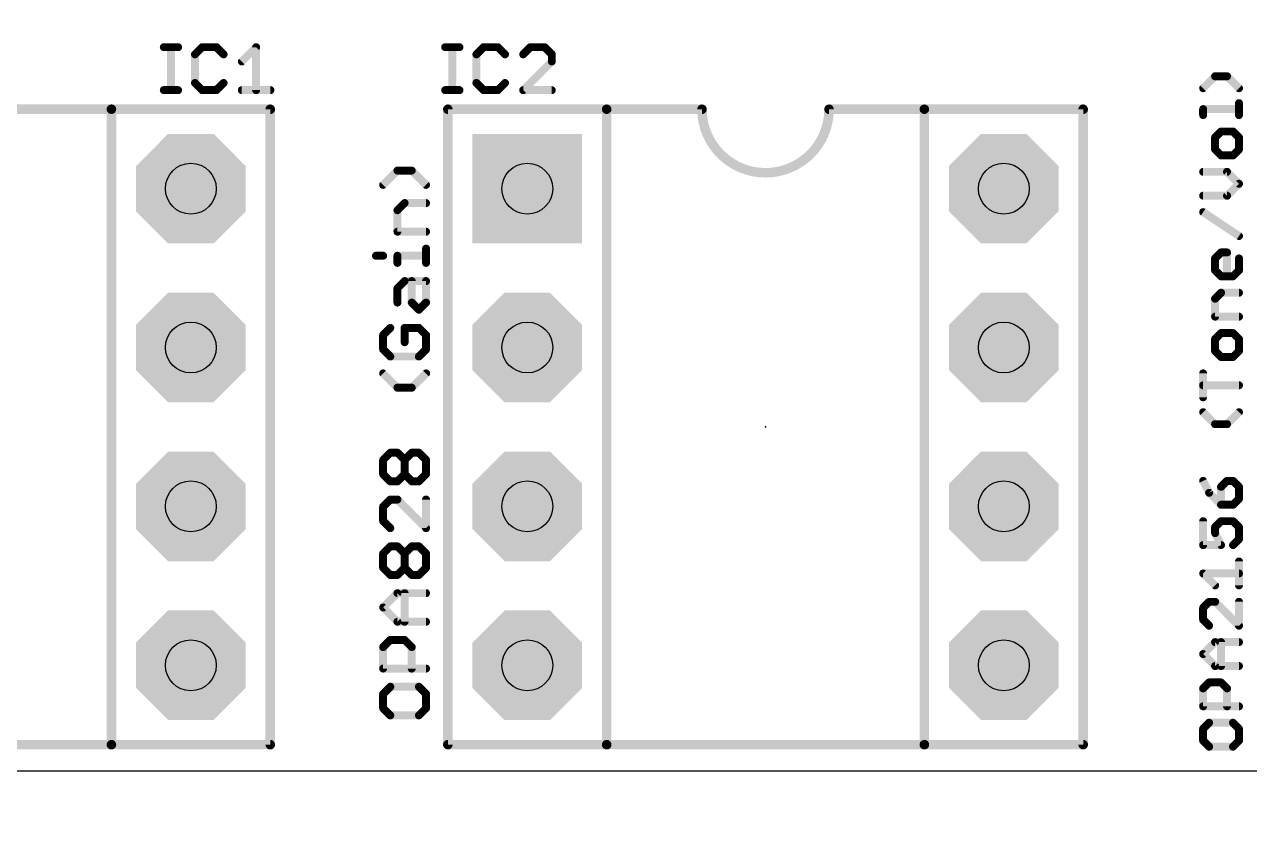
# Model space of a CAD drawing. Header units: inches. Extents: x -5 to 142, y -3 to 122.
# Drawn here: x 57.15 to 76.74, y 33.48 to 46.43 of the extents above; entities that cross this region are included whole.
import ezdxf

# ---------------------------------------------------------------- set-up
doc = ezdxf.new("R2010")
doc.units = ezdxf.units.IN
doc.header["$MEASUREMENT"] = 0
for name, color, linetype in [('17', 82, 'Continuous'), ('20', 7, 'Continuous'), ('21', 253, 'Continuous'), ('23', 7, 'Continuous'), ('25', 253, 'Continuous'), ('27', 253, 'Continuous'), ('29', 253, 'Continuous'), ('44', 253, 'Continuous')]:
    doc.layers.add(name, color=color, linetype=linetype)

# ---------------------------------------------------------------- blocks, each defined once
blk = doc.blocks.new('OCTAGONP')
at = {"const_width": 0.5}
blk.add_lwpolyline([(-0.25, -0.1036), (-0.25, 0.1036), (-0.1036, 0.25), (0.1036, 0.25), (0.25, 0.1036), (0.25, -0.1036), (0.1036, -0.25), (-0.1036, -0.25), (-0.25, -0.1036), (-0.25, 0.1036)], dxfattribs=at)
blk = doc.blocks.new('SQUAREP')
blk.add_solid([(-0.5, -0.5), (0.5, -0.5), (-0.5, 0.5), (0.5, 0.5)])

msp = doc.modelspace()

# ---------------------------------------------------------------- linework, layer by layer
msp.add_lwpolyline([(137, 106.5), (128, 106.5), (128, 85.5), (109.5, 85.5), (109.5, 80.5), (2, 80.5), (2, 34.5), (127, 34.5), (127, 9.5), (137, 9.5), (137, 34.5), (137, 80.5), (137, 85.5)], close=True)
at = {"layer": '20'}
msp.add_line((2, 34.5), (127, 34.5), dxfattribs=at)
at = {"layer": '21', "const_width": 0.1524}
for points in [[(58.54, 45.08), (57.016, 45.08)], [(61.08, 45.08), (58.54, 45.08)], [(58.54, 45.08), (58.54, 34.92)], [(61.08, 34.92), (61.08, 45.08)], [(63.92, 45.08), (63.92, 34.92)], [(63.92, 45.08), (66.46, 45.08)], [(66.46, 45.08), (66.46, 34.92)], [(66.46, 45.08), (67.984, 45.08)], [(71.54, 45.08), (70.016, 45.08)], [(74.08, 45.08), (71.54, 45.08)], [(71.54, 45.08), (71.54, 34.92)], [(74.08, 34.92), (74.08, 45.08)], [(58.54, 34.92), (53.46, 34.92)], [(61.08, 34.92), (58.54, 34.92)], [(66.46, 34.92), (63.92, 34.92)], [(71.54, 34.92), (66.46, 34.92)], [(74.08, 34.92), (71.54, 34.92)]]:
    msp.add_lwpolyline(points, dxfattribs=at)
at = {"layer": '21'}
for points, const_width in [([(58.54, 45.1181, 1), (58.54, 45.0419)], 0.0762), ([(58.5781, 45.08, 1), (58.5019, 45.08)], 0.0762), ([(58.54, 45.0419, 1), (58.54, 45.1181)], 0.0762), ([(61.1181, 45.08, 1), (61.0419, 45.08)], 0.0762), ([(61.08, 45.0419, 1), (61.08, 45.1181)], 0.0762), ([(63.9581, 45.08, 1), (63.8819, 45.08)], 0.0762), ([(63.92, 45.1181, 1), (63.92, 45.0419)], 0.0762), ([(66.4981, 45.08, 1), (66.4219, 45.08)], 0.0762), ([(66.46, 45.1181, 1), (66.46, 45.0419)], 0.0762), ([(66.46, 45.0419, 1), (66.46, 45.1181)], 0.0762), ([(67.984, 45.08, 1), (70.016, 45.08)], 0.1524), ([(68.0221, 45.08, 1), (67.9459, 45.08)], 0.0762), ([(67.984, 45.0419, 1), (67.984, 45.1181)], 0.0762), ([(70.0541, 45.08, 1), (69.9779, 45.08)], 0.0762), ([(70.016, 45.1181, 1), (70.016, 45.0419)], 0.0762), ([(71.54, 45.1181, 1), (71.54, 45.0419)], 0.0762), ([(71.5781, 45.08, 1), (71.5019, 45.08)], 0.0762), ([(71.54, 45.0419, 1), (71.54, 45.1181)], 0.0762), ([(74.1181, 45.08, 1), (74.0419, 45.08)], 0.0762), ([(74.08, 45.0419, 1), (74.08, 45.1181)], 0.0762), ([(58.54, 34.9581, 1), (58.54, 34.8819)], 0.0762), ([(58.5019, 34.92, 1), (58.5781, 34.92)], 0.0762), ([(58.54, 34.8819, 1), (58.54, 34.9581)], 0.0762), ([(61.0419, 34.92, 1), (61.1181, 34.92)], 0.0762), ([(61.08, 34.8819, 1), (61.08, 34.9581)], 0.0762), ([(63.92, 34.9581, 1), (63.92, 34.8819)], 0.0762), ([(63.8819, 34.92, 1), (63.9581, 34.92)], 0.0762), ([(66.46, 34.9581, 1), (66.46, 34.8819)], 0.0762), ([(66.4219, 34.92, 1), (66.4981, 34.92)], 0.0762), ([(66.46, 34.8819, 1), (66.46, 34.9581)], 0.0762), ([(71.54, 34.9581, 1), (71.54, 34.8819)], 0.0762), ([(71.5019, 34.92, 1), (71.5781, 34.92)], 0.0762), ([(71.54, 34.8819, 1), (71.54, 34.9581)], 0.0762), ([(74.0419, 34.92, 1), (74.1181, 34.92)], 0.0762), ([(74.08, 34.8819, 1), (74.08, 34.9581)], 0.0762)]:
    msp.add_lwpolyline(points, format="xyb", dxfattribs=dict(at, const_width=const_width))
at = {"layer": '23'}
msp.add_point((69, 40), dxfattribs=at)
at = {"layer": '25', "const_width": 0.127}
for points in [[(59.3777, 46.0721), (59.6065, 46.0721)], [(59.4921, 45.3857), (59.4921, 46.0721)], [(59.9911, 46.0721), (59.8767, 45.9577)], [(60.2199, 46.0721), (59.9911, 46.0721)], [(60.3343, 45.9577), (60.2199, 46.0721)], [(60.6251, 45.8433), (60.8539, 46.0721)], [(60.8539, 46.0721), (60.8539, 45.3857)], [(63.8777, 46.0721), (64.1065, 46.0721)], [(63.9921, 45.3857), (63.9921, 46.0721)], [(64.4911, 46.0721), (64.3767, 45.9577)], [(64.7199, 46.0721), (64.4911, 46.0721)], [(64.8343, 45.9577), (64.7199, 46.0721)], [(65.2395, 46.0721), (65.1251, 45.9577)], [(65.4683, 46.0721), (65.2395, 46.0721)], [(65.5827, 45.9577), (65.4683, 46.0721)], [(59.8767, 45.9577), (59.8767, 45.5001)], [(64.3767, 45.9577), (64.3767, 45.5001)], [(65.1251, 45.3857), (65.5827, 45.8433)], [(65.5827, 45.8433), (65.5827, 45.9577)], [(59.3777, 45.3857), (59.6065, 45.3857)], [(59.8767, 45.5001), (59.9911, 45.3857)], [(59.9911, 45.3857), (60.2199, 45.3857)], [(60.2199, 45.3857), (60.3343, 45.5001)], [(60.6251, 45.3857), (61.0827, 45.3857)], [(63.8777, 45.3857), (64.1065, 45.3857)], [(64.3767, 45.5001), (64.4911, 45.3857)], [(64.4911, 45.3857), (64.7199, 45.3857)], [(64.7199, 45.3857), (64.8343, 45.5001)], [(65.5827, 45.3857), (65.1251, 45.3857)]]:
    msp.add_lwpolyline(points, dxfattribs=at)
at = {"layer": '25', "const_width": 0.0635}
for points in [[(59.3777, 46.1038, 1), (59.3777, 46.0403)], [(59.5239, 46.0721, 1), (59.4604, 46.0721)], [(59.6065, 46.0403, 1), (59.6065, 46.1038)], [(59.9911, 46.1038, 1), (59.9911, 46.0403)], [(60.0135, 46.0496, 1), (59.9686, 46.0945)], [(60.2423, 46.0945, 1), (60.1974, 46.0496)], [(60.2199, 46.0403, 1), (60.2199, 46.1038)], [(60.8856, 46.0721, 1), (60.8221, 46.0721)], [(60.8763, 46.0496, 1), (60.8314, 46.0945)], [(63.8777, 46.1038, 1), (63.8777, 46.0403)], [(64.0239, 46.0721, 1), (63.9604, 46.0721)], [(64.1065, 46.0403, 1), (64.1065, 46.1038)], [(64.4911, 46.1038, 1), (64.4911, 46.0403)], [(64.5135, 46.0496, 1), (64.4686, 46.0945)], [(64.7423, 46.0945, 1), (64.6974, 46.0496)], [(64.7199, 46.0403, 1), (64.7199, 46.1038)], [(65.2395, 46.1038, 1), (65.2395, 46.0403)], [(65.2619, 46.0496, 1), (65.217, 46.0945)], [(65.4907, 46.0945, 1), (65.4458, 46.0496)], [(65.4683, 46.0403, 1), (65.4683, 46.1038)], [(59.9084, 45.9577, 1), (59.8449, 45.9577)], [(59.8542, 45.9801, 1), (59.8991, 45.9352)], [(60.3118, 45.9352, 1), (60.3567, 45.9801)], [(60.6026, 45.8657, 1), (60.6475, 45.8208)], [(64.4084, 45.9577, 1), (64.3449, 45.9577)], [(64.3542, 45.9801, 1), (64.3991, 45.9352)], [(64.8118, 45.9352, 1), (64.8567, 45.9801)], [(65.1026, 45.9801, 1), (65.1475, 45.9352)], [(65.6144, 45.9577, 1), (65.5509, 45.9577)], [(65.5509, 45.8433, 1), (65.6144, 45.8433)], [(65.5602, 45.9352, 1), (65.6051, 45.9801)], [(65.6051, 45.8208, 1), (65.5602, 45.8657)], [(59.3777, 45.4175, 1), (59.3777, 45.3539)], [(59.6065, 45.3539, 1), (59.6065, 45.4175)], [(59.8449, 45.5001, 1), (59.9084, 45.5001)], [(59.8991, 45.5225, 1), (59.8542, 45.4776)], [(59.9911, 45.4175, 1), (59.9911, 45.3539)], [(60.2199, 45.3539, 1), (60.2199, 45.4175)], [(60.3567, 45.4776, 1), (60.3118, 45.5225)], [(60.6251, 45.4175, 1), (60.6251, 45.3539)], [(61.0827, 45.3539, 1), (61.0827, 45.4175)], [(63.8777, 45.4175, 1), (63.8777, 45.3539)], [(64.1065, 45.3539, 1), (64.1065, 45.4175)], [(64.3449, 45.5001, 1), (64.4084, 45.5001)], [(64.3991, 45.5225, 1), (64.3542, 45.4776)], [(64.4911, 45.4175, 1), (64.4911, 45.3539)], [(64.7199, 45.3539, 1), (64.7199, 45.4175)], [(64.8567, 45.4776, 1), (64.8118, 45.5225)], [(65.1251, 45.4175, 1), (65.1251, 45.3539)], [(65.5827, 45.3539, 1), (65.5827, 45.4175)], [(59.4604, 45.3857, 1), (59.5239, 45.3857)], [(59.9686, 45.3632, 1), (60.0135, 45.4082)], [(60.1974, 45.4082, 1), (60.2423, 45.3632)], [(60.8221, 45.3857, 1), (60.8856, 45.3857)], [(63.9604, 45.3857, 1), (64.0239, 45.3857)], [(64.4686, 45.3632, 1), (64.5135, 45.4082)], [(64.6974, 45.4082, 1), (64.7423, 45.3632)], [(65.1026, 45.4082, 1), (65.1475, 45.3632)]]:
    msp.add_lwpolyline(points, format="xyb", dxfattribs=at)
at = {"layer": '27', "const_width": 0.127}
for points in [[(76.1892, 45.6073), (75.998, 45.4162)], [(76.3803, 45.6073), (76.1892, 45.6073)], [(76.5715, 45.4162), (76.3803, 45.6073)], [(75.998, 44.9865), (75.998, 45.082)], [(75.998, 45.082), (76.5715, 45.082)], [(76.5715, 44.9865), (76.5715, 45.1776)], [(76.2848, 44.7242), (76.1892, 44.6286)], [(76.1892, 44.6286), (76.1892, 44.4375)], [(76.4759, 44.7242), (76.2848, 44.7242)], [(76.5715, 44.6286), (76.4759, 44.7242)], [(76.5715, 44.4375), (76.5715, 44.6286)], [(76.1892, 44.4375), (76.2848, 44.3419)], [(76.4759, 44.3419), (76.5715, 44.4375)], [(76.2848, 44.3419), (76.4759, 44.3419)], [(63.1139, 44.0993), (62.8851, 43.8705)], [(63.3427, 44.0993), (63.1139, 44.0993)], [(63.5715, 43.8705), (63.3427, 44.0993)], [(76.3803, 44.0797), (75.998, 44.0797)], [(76.5715, 43.8885), (76.3803, 44.0797)], [(76.3803, 43.6974), (76.5715, 43.8885)], [(75.998, 43.6974), (76.3803, 43.6974)], [(63.1139, 43.4653), (63.2283, 43.5797)], [(63.1139, 43.1221), (63.1139, 43.4653)], [(63.2283, 43.5797), (63.5715, 43.5797)], [(76.5715, 43.0528), (75.998, 43.4351)], [(63.5715, 43.1221), (63.1139, 43.1221)], [(63.5715, 42.6232), (63.5715, 42.852)], [(62.7707, 42.7376), (62.8851, 42.7376)], [(63.1139, 42.6232), (63.1139, 42.7376)], [(63.1139, 42.7376), (63.5715, 42.7376)], [(76.1892, 42.695), (76.2848, 42.7906)], [(76.1892, 42.5038), (76.1892, 42.695)], [(76.2848, 42.7906), (76.3803, 42.7906)], [(76.3803, 42.7906), (76.3803, 42.4083)], [(76.5715, 42.695), (76.5715, 42.5038)], [(76.2848, 42.4083), (76.1892, 42.5038)], [(76.5715, 42.5038), (76.4759, 42.4083)], [(63.1139, 42.218), (63.2283, 42.3324)], [(63.2283, 42.3324), (63.5715, 42.3324)], [(63.3427, 41.9892), (63.3427, 42.3324)], [(63.5715, 42.3324), (63.5715, 41.9892)], [(76.4759, 42.4083), (76.2848, 42.4083)], [(63.1139, 41.9892), (63.1139, 42.218)], [(76.1892, 42.0504), (76.2848, 42.146)], [(76.2848, 42.146), (76.5715, 42.146)], [(63.4571, 41.8748), (63.3427, 41.9892)], [(63.5715, 41.9892), (63.4571, 41.8748)], [(76.1892, 41.7637), (76.1892, 42.0504)], [(76.5715, 41.7637), (76.1892, 41.7637)], [(62.9995, 41.5839), (62.8851, 41.4695)], [(62.8851, 41.4695), (62.8851, 41.2408)], [(63.4571, 41.5839), (63.2283, 41.5839)], [(63.2283, 41.5839), (63.2283, 41.3551)], [(63.5715, 41.4695), (63.4571, 41.5839)], [(63.5715, 41.2408), (63.5715, 41.4695)], [(76.2848, 41.5015), (76.1892, 41.4059)], [(76.4759, 41.5015), (76.2848, 41.5015)], [(76.5715, 41.4059), (76.4759, 41.5015)], [(76.1892, 41.4059), (76.1892, 41.2147)], [(76.5715, 41.2147), (76.5715, 41.4059)], [(62.8851, 41.2408), (62.9995, 41.1264)], [(62.9995, 41.1264), (63.4571, 41.1264)], [(63.4571, 41.1264), (63.5715, 41.2408)], [(76.1892, 41.2147), (76.2848, 41.1192)], [(76.2848, 41.1192), (76.4759, 41.1192)], [(76.4759, 41.1192), (76.5715, 41.2147)], [(63.1139, 40.6274), (62.8851, 40.8562)], [(63.5715, 40.8562), (63.3427, 40.6274)], [(75.998, 40.4746), (75.998, 40.8569)], [(63.3427, 40.6274), (63.1139, 40.6274)], [(76.5715, 40.6658), (75.998, 40.6658)], [(76.1892, 40.0449), (75.998, 40.2361)], [(76.5715, 40.2361), (76.3803, 40.0449)], [(76.3803, 40.0449), (76.1892, 40.0449)], [(62.8851, 39.4738), (62.9995, 39.5882)], [(62.9995, 39.5882), (63.1139, 39.5882)], [(63.1139, 39.5882), (63.2283, 39.4738)], [(63.2283, 39.4738), (63.3427, 39.5882)], [(63.3427, 39.5882), (63.4571, 39.5882)], [(63.4571, 39.5882), (63.5715, 39.4738)], [(62.8851, 39.245), (62.8851, 39.4738)], [(63.2283, 39.245), (63.2283, 39.4738)], [(63.5715, 39.4738), (63.5715, 39.245)], [(62.9995, 39.1306), (62.8851, 39.245)], [(63.1139, 39.1306), (62.9995, 39.1306)], [(63.2283, 39.245), (63.1139, 39.1306)], [(63.3427, 39.1306), (63.2283, 39.245)], [(63.4571, 39.1306), (63.3427, 39.1306)], [(63.5715, 39.245), (63.4571, 39.1306)], [(75.998, 39.1381), (76.0936, 38.947)], [(76.3803, 39.1381), (76.2848, 39.0425)], [(76.4759, 39.1381), (76.3803, 39.1381)], [(76.5715, 39.0425), (76.4759, 39.1381)], [(76.0936, 38.947), (76.2848, 38.7558)], [(76.2848, 39.0425), (76.2848, 38.7558)], [(76.5715, 38.8514), (76.5715, 39.0425)], [(62.9995, 38.8398), (62.8851, 38.7254)], [(62.8851, 38.7254), (62.8851, 38.4966)], [(63.1139, 38.8398), (62.9995, 38.8398)], [(63.5715, 38.3822), (63.1139, 38.8398)], [(63.5715, 38.8398), (63.5715, 38.3822)], [(76.2848, 38.7558), (76.4759, 38.7558)], [(76.4759, 38.7558), (76.5715, 38.8514)], [(62.8851, 38.4966), (62.9995, 38.3822)], [(75.998, 38.4936), (75.998, 38.1113)], [(76.1892, 38.398), (76.2848, 38.4936)], [(76.1892, 38.3024), (76.1892, 38.398)], [(76.2848, 38.4936), (76.4759, 38.4936)], [(76.4759, 38.4936), (76.5715, 38.398)], [(76.5715, 38.398), (76.5715, 38.2068)], [(76.2848, 38.1113), (76.1892, 38.3024)], [(76.5715, 38.2068), (76.4759, 38.1113)], [(62.8851, 37.9769), (62.9995, 38.0913)], [(62.8851, 37.7481), (62.8851, 37.9769)], [(62.9995, 38.0913), (63.1139, 38.0913)], [(63.1139, 38.0913), (63.2283, 37.9769)], [(63.2283, 37.9769), (63.3427, 38.0913)], [(63.2283, 37.7481), (63.2283, 37.9769)], [(63.3427, 38.0913), (63.4571, 38.0913)], [(63.4571, 38.0913), (63.5715, 37.9769)], [(63.5715, 37.9769), (63.5715, 37.7481)], [(75.998, 38.1113), (76.2848, 38.1113)], [(62.9995, 37.6337), (62.8851, 37.7481)], [(63.2283, 37.7481), (63.1139, 37.6337)], [(63.3427, 37.6337), (63.2283, 37.7481)], [(63.5715, 37.7481), (63.4571, 37.6337)], [(76.5715, 37.4667), (76.5715, 37.849)], [(63.1139, 37.6337), (62.9995, 37.6337)], [(63.4571, 37.6337), (63.3427, 37.6337)], [(76.1892, 37.4667), (75.998, 37.6579)], [(75.998, 37.6579), (76.5715, 37.6579)], [(62.8851, 37.1141), (63.1139, 37.3429)], [(63.1139, 37.3429), (63.5715, 37.3429)], [(63.2283, 36.8853), (63.2283, 37.3429)], [(76.0936, 37.2045), (75.998, 37.1089)], [(76.1892, 37.2045), (76.0936, 37.2045)], [(76.5715, 36.8222), (76.1892, 37.2045)], [(76.5715, 37.2045), (76.5715, 36.8222)], [(63.1139, 36.8853), (62.8851, 37.1141)], [(75.998, 37.1089), (75.998, 36.9177)], [(63.5715, 36.8853), (63.1139, 36.8853)], [(75.998, 36.9177), (76.0936, 36.8222)], [(62.8851, 36.4801), (62.9995, 36.5945)], [(62.9995, 36.5945), (63.2283, 36.5945)], [(63.2283, 36.5945), (63.3427, 36.4801)], [(62.8851, 36.1369), (62.8851, 36.4801)], [(63.3427, 36.4801), (63.3427, 36.1369)], [(75.998, 36.3688), (76.1892, 36.5599)], [(76.1892, 36.5599), (76.5715, 36.5599)], [(76.2848, 36.1776), (76.2848, 36.5599)], [(76.1892, 36.1776), (75.998, 36.3688)], [(76.5715, 36.1776), (76.1892, 36.1776)], [(63.5715, 36.1369), (62.8851, 36.1369)], [(62.9995, 35.8461), (62.8851, 35.7317)], [(63.4571, 35.8461), (62.9995, 35.8461)], [(63.5715, 35.7317), (63.4571, 35.8461)], [(75.998, 35.8198), (76.0936, 35.9154)], [(75.998, 35.5331), (75.998, 35.8198)], [(76.0936, 35.9154), (76.2848, 35.9154)], [(76.2848, 35.9154), (76.3803, 35.8198)], [(76.3803, 35.8198), (76.3803, 35.5331)], [(62.8851, 35.7317), (62.8851, 35.5029)], [(63.5715, 35.5029), (63.5715, 35.7317)], [(62.8851, 35.5029), (62.9995, 35.3885)], [(63.4571, 35.3885), (63.5715, 35.5029)], [(76.5715, 35.5331), (75.998, 35.5331)], [(62.9995, 35.3885), (63.4571, 35.3885)], [(76.0936, 35.2708), (75.998, 35.1752)], [(76.4759, 35.2708), (76.0936, 35.2708)], [(76.5715, 35.1752), (76.4759, 35.2708)], [(75.998, 35.1752), (75.998, 34.9841)], [(76.5715, 34.9841), (76.5715, 35.1752)], [(75.998, 34.9841), (76.0936, 34.8885)], [(76.0936, 34.8885), (76.4759, 34.8885)], [(76.4759, 34.8885), (76.5715, 34.9841)]]:
    msp.add_lwpolyline(points, dxfattribs=at)
at = {"layer": '27', "const_width": 0.0635}
for points in [[(76.1892, 45.6391, 1), (76.1892, 45.5756)], [(76.2116, 45.5849, 1), (76.1667, 45.6298)], [(76.4028, 45.6298, 1), (76.3579, 45.5849)], [(76.3803, 45.5756, 1), (76.3803, 45.6391)], [(75.9756, 45.4386, 1), (76.0205, 45.3937)], [(76.549, 45.3937, 1), (76.594, 45.4386)], [(75.998, 45.1138, 1), (75.998, 45.0503)], [(76.0298, 45.082, 1), (75.9663, 45.082)], [(76.6033, 45.1776, 1), (76.5397, 45.1776)], [(76.5715, 45.0503, 1), (76.5715, 45.1138)], [(75.9663, 44.9865, 1), (76.0298, 44.9865)], [(76.5397, 44.9865, 1), (76.6033, 44.9865)], [(76.2209, 44.6286, 1), (76.1574, 44.6286)], [(76.1667, 44.6511, 1), (76.2116, 44.6062)], [(76.2848, 44.756, 1), (76.2848, 44.6925)], [(76.3072, 44.7018, 1), (76.2623, 44.7467)], [(76.4984, 44.7467, 1), (76.4535, 44.7018)], [(76.4759, 44.6925, 1), (76.4759, 44.756)], [(76.6033, 44.6286, 1), (76.5397, 44.6286)], [(76.549, 44.6062, 1), (76.594, 44.6511)], [(76.1574, 44.4375, 1), (76.2209, 44.4375)], [(76.2116, 44.4599, 1), (76.1667, 44.415)], [(76.5397, 44.4375, 1), (76.6033, 44.4375)], [(76.594, 44.415, 1), (76.549, 44.4599)], [(76.2848, 44.3737, 1), (76.2848, 44.3102)], [(76.2623, 44.3194, 1), (76.3072, 44.3644)], [(76.4535, 44.3644, 1), (76.4984, 44.3194)], [(76.4759, 44.3102, 1), (76.4759, 44.3737)], [(63.1139, 44.1311, 1), (63.1139, 44.0676)], [(63.1364, 44.0769, 1), (63.0915, 44.1218)], [(63.3652, 44.1218, 1), (63.3203, 44.0769)], [(63.3427, 44.0676, 1), (63.3427, 44.1311)], [(75.998, 44.1114, 1), (75.998, 44.0479)], [(76.4028, 44.1021, 1), (76.3579, 44.0572)], [(76.3803, 44.0479, 1), (76.3803, 44.1114)], [(62.8627, 43.893, 1), (62.9076, 43.8481)], [(63.549, 43.8481, 1), (63.594, 43.893)], [(76.594, 43.8661, 1), (76.549, 43.911)], [(76.549, 43.8661, 1), (76.594, 43.911)], [(75.998, 43.7291, 1), (75.998, 43.6656)], [(76.3579, 43.7198, 1), (76.4028, 43.6749)], [(76.3803, 43.6656, 1), (76.3803, 43.7291)], [(63.1457, 43.4653, 1), (63.0822, 43.4653)], [(63.0915, 43.4878, 1), (63.1364, 43.4429)], [(63.2283, 43.6115, 1), (63.2283, 43.548)], [(63.2508, 43.5573, 1), (63.2059, 43.6022)], [(63.5715, 43.548, 1), (63.5715, 43.6115)], [(76.0156, 43.4615, 1), (75.9804, 43.4087)], [(63.1139, 43.1539, 1), (63.1139, 43.0904)], [(63.0822, 43.1221, 1), (63.1457, 43.1221)], [(63.5715, 43.0904, 1), (63.5715, 43.1539)], [(76.5539, 43.0264, 1), (76.5891, 43.0792)], [(63.6033, 42.852, 1), (63.5397, 42.852)], [(62.7707, 42.7693, 1), (62.7707, 42.7058)], [(62.8851, 42.7058, 1), (62.8851, 42.7693)], [(63.1457, 42.7376, 1), (63.0822, 42.7376)], [(63.1139, 42.7693, 1), (63.1139, 42.7058)], [(63.5715, 42.7058, 1), (63.5715, 42.7693)], [(76.2209, 42.695, 1), (76.1574, 42.695)], [(76.1667, 42.7174, 1), (76.2116, 42.6725)], [(76.2848, 42.8223, 1), (76.2848, 42.7588)], [(76.3072, 42.7681, 1), (76.2623, 42.813)], [(76.4121, 42.7906, 1), (76.3486, 42.7906)], [(76.3803, 42.7588, 1), (76.3803, 42.8223)], [(76.6033, 42.695, 1), (76.5397, 42.695)], [(63.0822, 42.6232, 1), (63.1457, 42.6232)], [(63.5397, 42.6232, 1), (63.6033, 42.6232)], [(76.1574, 42.5038, 1), (76.2209, 42.5038)], [(76.2116, 42.5263, 1), (76.1667, 42.4814)], [(76.5397, 42.5038, 1), (76.6033, 42.5038)], [(76.594, 42.4814, 1), (76.549, 42.5263)], [(63.2283, 42.3641, 1), (63.2283, 42.3006)], [(63.2508, 42.3099, 1), (63.2059, 42.3548)], [(63.3745, 42.3324, 1), (63.311, 42.3324)], [(63.6033, 42.3324, 1), (63.5397, 42.3324)], [(63.5715, 42.3006, 1), (63.5715, 42.3641)], [(76.2848, 42.44, 1), (76.2848, 42.3765)], [(76.2623, 42.3858, 1), (76.3072, 42.4307)], [(76.3486, 42.4083, 1), (76.4121, 42.4083)], [(76.4535, 42.4307, 1), (76.4984, 42.3858)], [(76.4759, 42.3765, 1), (76.4759, 42.44)], [(63.1457, 42.218, 1), (63.0822, 42.218)], [(63.0915, 42.2404, 1), (63.1364, 42.1955)], [(76.2848, 42.1778, 1), (76.2848, 42.1143)], [(76.3072, 42.1236, 1), (76.2623, 42.1685)], [(76.5715, 42.1143, 1), (76.5715, 42.1778)], [(63.0822, 41.9892, 1), (63.1457, 41.9892)], [(63.311, 41.9892, 1), (63.3745, 41.9892)], [(63.3652, 42.0116, 1), (63.3203, 41.9667)], [(63.4347, 41.8972, 1), (63.4796, 41.8523)], [(63.4347, 41.8523, 1), (63.4796, 41.8972)], [(63.5397, 41.9892, 1), (63.6033, 41.9892)], [(63.594, 41.9667, 1), (63.549, 42.0116)], [(76.2209, 42.0504, 1), (76.1574, 42.0504)], [(76.1667, 42.0729, 1), (76.2116, 42.028)], [(76.1574, 41.7637, 1), (76.2209, 41.7637)], [(76.1892, 41.7954, 1), (76.1892, 41.732)], [(76.5715, 41.732, 1), (76.5715, 41.7954)], [(62.9169, 41.4695, 1), (62.8534, 41.4695)], [(63.022, 41.5615, 1), (62.9771, 41.6064)], [(63.2283, 41.6157, 1), (63.2283, 41.5522)], [(63.2601, 41.5839, 1), (63.1966, 41.5839)], [(63.4796, 41.6064, 1), (63.4347, 41.5615)], [(63.4571, 41.5522, 1), (63.4571, 41.6157)], [(63.6033, 41.4695, 1), (63.5397, 41.4695)], [(76.2848, 41.5332, 1), (76.2848, 41.4697)], [(76.3072, 41.479, 1), (76.2623, 41.5239)], [(76.4984, 41.5239, 1), (76.4535, 41.479)], [(76.4759, 41.4697, 1), (76.4759, 41.5332)], [(62.8627, 41.492, 1), (62.9076, 41.4471)], [(63.1966, 41.3551, 1), (63.2601, 41.3551)], [(63.549, 41.4471, 1), (63.594, 41.492)], [(76.2209, 41.4059, 1), (76.1574, 41.4059)], [(76.1667, 41.4283, 1), (76.2116, 41.3834)], [(76.6033, 41.4059, 1), (76.5397, 41.4059)], [(76.549, 41.3834, 1), (76.594, 41.4283)], [(62.8534, 41.2408, 1), (62.9169, 41.2408)], [(62.9076, 41.2632, 1), (62.8627, 41.2183)], [(62.9995, 41.1581, 1), (62.9995, 41.0946)], [(62.9771, 41.1039, 1), (63.022, 41.1488)], [(63.4347, 41.1488, 1), (63.4796, 41.1039)], [(63.4571, 41.0946, 1), (63.4571, 41.1581)], [(63.5397, 41.2408, 1), (63.6033, 41.2408)], [(63.594, 41.2183, 1), (63.549, 41.2632)], [(76.1574, 41.2147, 1), (76.2209, 41.2147)], [(76.2116, 41.2372, 1), (76.1667, 41.1923)], [(76.2848, 41.1509, 1), (76.2848, 41.0874)], [(76.2623, 41.0967, 1), (76.3072, 41.1416)], [(76.4535, 41.1416, 1), (76.4984, 41.0967)], [(76.4759, 41.0874, 1), (76.4759, 41.1509)], [(76.5397, 41.2147, 1), (76.6033, 41.2147)], [(76.594, 41.1923, 1), (76.549, 41.2372)], [(62.9076, 40.8787, 1), (62.8627, 40.8338)], [(63.594, 40.8338, 1), (63.549, 40.8787)], [(76.0298, 40.8569, 1), (75.9663, 40.8569)], [(63.1139, 40.6592, 1), (63.1139, 40.5957)], [(63.0915, 40.605, 1), (63.1364, 40.6499)], [(63.3203, 40.6499, 1), (63.3652, 40.605)], [(63.3427, 40.5957, 1), (63.3427, 40.6592)], [(75.998, 40.6975, 1), (75.998, 40.634)], [(76.5715, 40.634, 1), (76.5715, 40.6975)], [(75.9663, 40.4746, 1), (76.0298, 40.4746)], [(76.0205, 40.2585, 1), (75.9756, 40.2136)], [(76.594, 40.2136, 1), (76.549, 40.2585)], [(76.1892, 40.0766, 1), (76.1892, 40.0132)], [(76.1667, 40.0224, 1), (76.2116, 40.0674)], [(76.3579, 40.0674, 1), (76.4028, 40.0224)], [(76.3803, 40.0132, 1), (76.3803, 40.0766)], [(62.9995, 39.6199, 1), (62.9995, 39.5564)], [(63.022, 39.5657, 1), (62.9771, 39.6106)], [(63.1364, 39.6106, 1), (63.0915, 39.5657)], [(63.1139, 39.5564, 1), (63.1139, 39.6199)], [(63.3427, 39.6199, 1), (63.3427, 39.5564)], [(63.3652, 39.5657, 1), (63.3203, 39.6106)], [(63.4796, 39.6106, 1), (63.4347, 39.5657)], [(63.4571, 39.5564, 1), (63.4571, 39.6199)], [(62.9169, 39.4738, 1), (62.8534, 39.4738)], [(62.8627, 39.4962, 1), (62.9076, 39.4513)], [(63.2601, 39.4738, 1), (63.1966, 39.4738)], [(63.2059, 39.4962, 1), (63.2508, 39.4513)], [(63.2059, 39.4513, 1), (63.2508, 39.4962)], [(63.6033, 39.4738, 1), (63.5397, 39.4738)], [(63.549, 39.4513, 1), (63.594, 39.4962)], [(62.8534, 39.245, 1), (62.9169, 39.245)], [(62.9076, 39.2674, 1), (62.8627, 39.2225)], [(62.9995, 39.1623, 1), (62.9995, 39.0988)], [(62.9771, 39.1081, 1), (63.022, 39.153)], [(63.0915, 39.153, 1), (63.1364, 39.1081)], [(63.1139, 39.0988, 1), (63.1139, 39.1623)], [(63.1966, 39.245, 1), (63.2601, 39.245)], [(63.2508, 39.2674, 1), (63.2059, 39.2225)], [(63.2508, 39.2225, 1), (63.2059, 39.2674)], [(63.3427, 39.1623, 1), (63.3427, 39.0988)], [(63.3203, 39.1081, 1), (63.3652, 39.153)], [(63.4347, 39.153, 1), (63.4796, 39.1081)], [(63.4571, 39.0988, 1), (63.4571, 39.1623)], [(63.5397, 39.245, 1), (63.6033, 39.245)], [(63.594, 39.2225, 1), (63.549, 39.2674)], [(76.0264, 39.1523, 1), (75.9696, 39.1239)], [(76.3803, 39.1699, 1), (76.3803, 39.1064)], [(76.4028, 39.1157, 1), (76.3579, 39.1606)], [(76.4984, 39.1606, 1), (76.4535, 39.1157)], [(76.4759, 39.1064, 1), (76.4759, 39.1699)], [(76.116, 38.9694, 1), (76.0711, 38.9245)], [(76.0652, 38.9328, 1), (76.122, 38.9612)], [(76.3165, 39.0425, 1), (76.253, 39.0425)], [(76.2623, 39.065, 1), (76.3072, 39.0201)], [(76.6033, 39.0425, 1), (76.5397, 39.0425)], [(76.549, 39.0201, 1), (76.594, 39.065)], [(62.9169, 38.7254, 1), (62.8534, 38.7254)], [(62.9995, 38.8715, 1), (62.9995, 38.808)], [(63.022, 38.8173, 1), (62.9771, 38.8622)], [(63.1364, 38.8622, 1), (63.0915, 38.8173)], [(63.1139, 38.808, 1), (63.1139, 38.8715)], [(63.6033, 38.8398, 1), (63.5397, 38.8398)], [(76.253, 38.7558, 1), (76.3165, 38.7558)], [(76.2848, 38.7875, 1), (76.2848, 38.7241)], [(76.2623, 38.7333, 1), (76.3072, 38.7783)], [(76.4535, 38.7783, 1), (76.4984, 38.7333)], [(76.4759, 38.7241, 1), (76.4759, 38.7875)], [(76.5397, 38.8514, 1), (76.6033, 38.8514)], [(76.594, 38.8289, 1), (76.549, 38.8738)], [(62.8627, 38.7478, 1), (62.9076, 38.7029)], [(62.8534, 38.4966, 1), (62.9169, 38.4966)], [(62.9076, 38.519, 1), (62.8627, 38.4741)], [(62.9771, 38.3597, 1), (63.022, 38.4046)], [(63.5397, 38.3822, 1), (63.6033, 38.3822)], [(63.549, 38.3597, 1), (63.594, 38.4046)], [(76.0298, 38.4936, 1), (75.9663, 38.4936)], [(76.2209, 38.398, 1), (76.1574, 38.398)], [(76.1667, 38.4204, 1), (76.2116, 38.3755)], [(76.2848, 38.5253, 1), (76.2848, 38.4618)], [(76.3072, 38.4711, 1), (76.2623, 38.516)], [(76.4984, 38.516, 1), (76.4535, 38.4711)], [(76.4759, 38.4618, 1), (76.4759, 38.5253)], [(76.6033, 38.398, 1), (76.5397, 38.398)], [(76.549, 38.3755, 1), (76.594, 38.4204)], [(76.1574, 38.3024, 1), (76.2209, 38.3024)], [(76.2176, 38.3166, 1), (76.1608, 38.2882)], [(76.5397, 38.2068, 1), (76.6033, 38.2068)], [(76.594, 38.1844, 1), (76.549, 38.2293)], [(62.9169, 37.9769, 1), (62.8534, 37.9769)], [(62.8627, 37.9994, 1), (62.9076, 37.9545)], [(62.9995, 38.1231, 1), (62.9995, 38.0596)], [(63.022, 38.0689, 1), (62.9771, 38.1138)], [(63.1364, 38.1138, 1), (63.0915, 38.0689)], [(63.1139, 38.0596, 1), (63.1139, 38.1231)], [(63.2601, 37.9769, 1), (63.1966, 37.9769)], [(63.2059, 37.9994, 1), (63.2508, 37.9545)], [(63.2059, 37.9545, 1), (63.2508, 37.9994)], [(63.3427, 38.1231, 1), (63.3427, 38.0596)], [(63.3652, 38.0689, 1), (63.3203, 38.1138)], [(63.4796, 38.1138, 1), (63.4347, 38.0689)], [(63.4571, 38.0596, 1), (63.4571, 38.1231)], [(63.6033, 37.9769, 1), (63.5397, 37.9769)], [(63.549, 37.9545, 1), (63.594, 37.9994)], [(75.998, 38.143, 1), (75.998, 38.0795)], [(75.9663, 38.1113, 1), (76.0298, 38.1113)], [(76.2564, 38.0971, 1), (76.3132, 38.1254)], [(76.2848, 38.0795, 1), (76.2848, 38.143)], [(76.4535, 38.1337, 1), (76.4984, 38.0888)], [(62.9076, 37.7706, 1), (62.8627, 37.7257)], [(63.2508, 37.7706, 1), (63.2059, 37.7257)], [(63.2508, 37.7257, 1), (63.2059, 37.7706)], [(63.594, 37.7257, 1), (63.549, 37.7706)], [(76.6033, 37.849, 1), (76.5397, 37.849)], [(62.8534, 37.7481, 1), (62.9169, 37.7481)], [(62.9995, 37.6655, 1), (62.9995, 37.602)], [(62.9771, 37.6113, 1), (63.022, 37.6562)], [(63.0915, 37.6562, 1), (63.1364, 37.6113)], [(63.1139, 37.602, 1), (63.1139, 37.6655)], [(63.1966, 37.7481, 1), (63.2601, 37.7481)], [(63.3427, 37.6655, 1), (63.3427, 37.602)], [(63.3203, 37.6113, 1), (63.3652, 37.6562)], [(63.4347, 37.6562, 1), (63.4796, 37.6113)], [(63.4571, 37.602, 1), (63.4571, 37.6655)], [(63.5397, 37.7481, 1), (63.6033, 37.7481)], [(75.998, 37.6896, 1), (75.998, 37.6261)], [(76.0205, 37.6803, 1), (75.9756, 37.6354)], [(76.5715, 37.6261, 1), (76.5715, 37.6896)], [(76.1667, 37.4442, 1), (76.2116, 37.4892)], [(76.5397, 37.4667, 1), (76.6033, 37.4667)], [(63.1139, 37.3747, 1), (63.1139, 37.3112)], [(63.1364, 37.3205, 1), (63.0915, 37.3654)], [(63.2601, 37.3429, 1), (63.1966, 37.3429)], [(63.5715, 37.3112, 1), (63.5715, 37.3747)], [(76.0936, 37.2362, 1), (76.0936, 37.1727)], [(76.116, 37.182, 1), (76.0711, 37.2269)], [(76.2116, 37.2269, 1), (76.1667, 37.182)], [(76.1892, 37.1727, 1), (76.1892, 37.2362)], [(76.6033, 37.2045, 1), (76.5397, 37.2045)], [(62.9076, 37.1366, 1), (62.8627, 37.0917)], [(62.8627, 37.1366, 1), (62.9076, 37.0917)], [(76.0298, 37.1089, 1), (75.9663, 37.1089)], [(75.9756, 37.1313, 1), (76.0205, 37.0864)], [(63.1139, 36.9171, 1), (63.1139, 36.8536)], [(63.0915, 36.8629, 1), (63.1364, 36.9078)], [(63.1966, 36.8853, 1), (63.2601, 36.8853)], [(63.5715, 36.8536, 1), (63.5715, 36.9171)], [(76.0205, 36.9402, 1), (75.9756, 36.8953)], [(75.9663, 36.9177, 1), (76.0298, 36.9177)], [(76.0711, 36.7997, 1), (76.116, 36.8446)], [(76.5397, 36.8222, 1), (76.6033, 36.8222)], [(76.549, 36.7997, 1), (76.594, 36.8446)], [(62.9995, 36.6263, 1), (62.9995, 36.5628)], [(63.022, 36.5721, 1), (62.9771, 36.617)], [(63.2508, 36.617, 1), (63.2059, 36.5721)], [(63.2283, 36.5628, 1), (63.2283, 36.6263)], [(62.9169, 36.4801, 1), (62.8534, 36.4801)], [(62.8627, 36.5026, 1), (62.9076, 36.4577)], [(63.3745, 36.4801, 1), (63.311, 36.4801)], [(63.3203, 36.4577, 1), (63.3652, 36.5026)], [(76.1892, 36.5917, 1), (76.1892, 36.5282)], [(76.2116, 36.5375, 1), (76.1667, 36.5824)], [(76.3165, 36.5599, 1), (76.253, 36.5599)], [(76.5715, 36.5282, 1), (76.5715, 36.5917)], [(76.0205, 36.3912, 1), (75.9756, 36.3463)], [(75.9756, 36.3912, 1), (76.0205, 36.3463)], [(76.1892, 36.2093, 1), (76.1892, 36.1459)], [(76.5715, 36.1459, 1), (76.5715, 36.2093)], [(62.8851, 36.1687, 1), (62.8851, 36.1052)], [(62.8534, 36.1369, 1), (62.9169, 36.1369)], [(63.311, 36.1369, 1), (63.3745, 36.1369)], [(63.5715, 36.1052, 1), (63.5715, 36.1687)], [(76.1667, 36.1551, 1), (76.2116, 36.2001)], [(76.253, 36.1776, 1), (76.3165, 36.1776)], [(62.9995, 35.8778, 1), (62.9995, 35.8143)], [(63.022, 35.8236, 1), (62.9771, 35.8685)], [(63.4796, 35.8685, 1), (63.4347, 35.8236)], [(63.4571, 35.8143, 1), (63.4571, 35.8778)], [(76.0298, 35.8198, 1), (75.9663, 35.8198)], [(75.9756, 35.8422, 1), (76.0205, 35.7973)], [(76.0936, 35.9471, 1), (76.0936, 35.8836)], [(76.116, 35.8929, 1), (76.0711, 35.9378)], [(76.3072, 35.9378, 1), (76.2623, 35.8929)], [(76.2848, 35.8836, 1), (76.2848, 35.9471)], [(76.4121, 35.8198, 1), (76.3486, 35.8198)], [(76.3579, 35.7973, 1), (76.4028, 35.8422)], [(62.9169, 35.7317, 1), (62.8534, 35.7317)], [(62.8627, 35.7541, 1), (62.9076, 35.7092)], [(63.6033, 35.7317, 1), (63.5397, 35.7317)], [(63.549, 35.7092, 1), (63.594, 35.7541)], [(62.8534, 35.5029, 1), (62.9169, 35.5029)], [(62.9076, 35.5253, 1), (62.8627, 35.4804)], [(63.5397, 35.5029, 1), (63.6033, 35.5029)], [(63.594, 35.4804, 1), (63.549, 35.5253)], [(75.998, 35.5648, 1), (75.998, 35.5013)], [(75.9663, 35.5331, 1), (76.0298, 35.5331)], [(76.3486, 35.5331, 1), (76.4121, 35.5331)], [(76.5715, 35.5013, 1), (76.5715, 35.5648)], [(62.9995, 35.4203, 1), (62.9995, 35.3568)], [(62.9771, 35.366, 1), (63.022, 35.411)], [(63.4347, 35.411, 1), (63.4796, 35.366)], [(63.4571, 35.3568, 1), (63.4571, 35.4203)], [(76.0936, 35.3026, 1), (76.0936, 35.2391)], [(76.116, 35.2484, 1), (76.0711, 35.2933)], [(76.4984, 35.2933, 1), (76.4535, 35.2484)], [(76.4759, 35.2391, 1), (76.4759, 35.3026)], [(76.0298, 35.1752, 1), (75.9663, 35.1752)], [(75.9756, 35.1977, 1), (76.0205, 35.1528)], [(76.6033, 35.1752, 1), (76.5397, 35.1752)], [(76.549, 35.1528, 1), (76.594, 35.1977)], [(76.0205, 35.0065, 1), (75.9756, 34.9616)], [(75.9663, 34.9841, 1), (76.0298, 34.9841)], [(76.0936, 34.9203, 1), (76.0936, 34.8568)], [(76.0711, 34.866, 1), (76.116, 34.911)], [(76.4535, 34.911, 1), (76.4984, 34.866)], [(76.4759, 34.8568, 1), (76.4759, 34.9203)], [(76.5397, 34.9841, 1), (76.6033, 34.9841)], [(76.594, 34.9616, 1), (76.549, 35.0065)]]:
    msp.add_lwpolyline(points, format="xyb", dxfattribs=at)
at = {"layer": '44'}
for centre in [(59.81, 43.81), (65.19, 43.81), (72.81, 43.81), (59.81, 41.27), (65.19, 41.27), (72.81, 41.27), (59.81, 38.73), (65.19, 38.73), (72.81, 38.73), (59.81, 36.19), (65.19, 36.19), (72.81, 36.19)]:
    msp.add_circle(centre, 0.4064, dxfattribs=at)

# ---------------------------------------------------------------- block references
at = {"layer": '17', "xscale": 1.6002, "yscale": 1.6002, "rotation": 270}
for name, p in [('OCTAGONP', (59.81, 43.81)), ('SQUAREP', (65.19, 43.81)), ('OCTAGONP', (72.81, 43.81)), ('OCTAGONP', (59.81, 41.27)), ('OCTAGONP', (65.19, 41.27)), ('OCTAGONP', (72.81, 41.27)), ('OCTAGONP', (59.81, 38.73)), ('OCTAGONP', (65.19, 38.73)), ('OCTAGONP', (72.81, 38.73)), ('OCTAGONP', (59.81, 36.19)), ('OCTAGONP', (65.19, 36.19)), ('OCTAGONP', (72.81, 36.19))]:
    msp.add_blockref(name, p, dxfattribs=at)
at = {"layer": '29', "xscale": 1.7526, "yscale": 1.7526, "rotation": 270}
for name, p in [('OCTAGONP', (59.81, 43.81)), ('SQUAREP', (65.19, 43.81)), ('OCTAGONP', (72.81, 43.81)), ('OCTAGONP', (59.81, 41.27)), ('OCTAGONP', (65.19, 41.27)), ('OCTAGONP', (72.81, 41.27)), ('OCTAGONP', (59.81, 38.73)), ('OCTAGONP', (65.19, 38.73)), ('OCTAGONP', (72.81, 38.73)), ('OCTAGONP', (59.81, 36.19)), ('OCTAGONP', (65.19, 36.19)), ('OCTAGONP', (72.81, 36.19))]:
    msp.add_blockref(name, p, dxfattribs=at)

doc.saveas('drawing.dxf')
